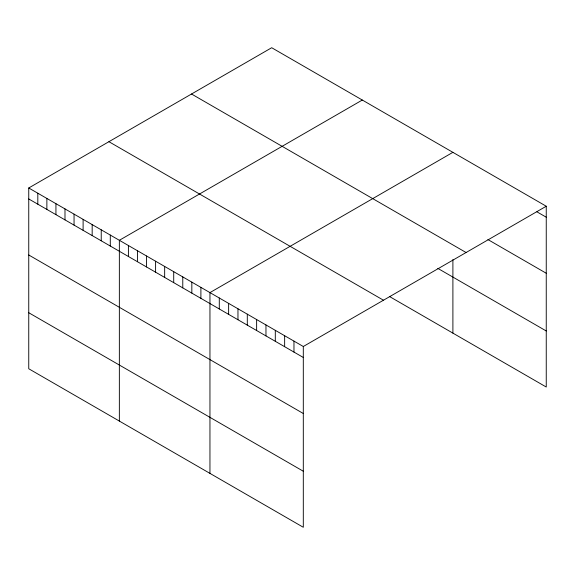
<?xml version="1.0" encoding="UTF-8"?>
<svg xmlns="http://www.w3.org/2000/svg" width="575" height="575" viewBox="0 0 575 575"><rect width="100%" height="100%" fill="white"/><g stroke="black" fill="none" stroke-linecap="round" stroke-linejoin="round"><path stroke-width="0.86" d="M28.75 187.982L303.305 346.502L303.305 527.275L28.75 368.762L28.75 187.982L271.695 47.725L546.25 206.238L546.25 387.018L389.476 296.506M362.3 100.036L119.356 240.292L119.356 421.073M452.899 152.339L209.954 292.603L209.954 473.383M303.305 346.502L546.25 206.238M536.913 211.823L546.25 217.206M487.909 239.559L546.25 273.247M191.525 94.013L466.081 252.526M437.798 268.367L546.25 330.977M108.919 141.702L383.475 300.215M28.75 198.957L303.305 357.47M28.75 254.991L303.305 413.504M28.75 312.728L303.305 471.241M452.899 259.591L452.899 333.119M293.969 341.112L293.969 352.08M284.639 335.721L284.639 346.689M275.303 330.33L275.303 341.306M265.966 324.94L265.966 335.915M256.63 319.549L256.63 330.524M247.3 314.166L247.3 325.134M237.964 308.775L237.964 319.743M228.627 303.384L228.627 314.353M219.291 297.994L219.291 308.969M200.898 287.371L200.898 298.346M191.834 282.145L191.834 293.113M182.778 276.913L182.778 287.881M173.715 271.68L173.715 282.656M164.658 266.448L164.658 277.423M155.595 261.215L155.595 272.191M146.532 255.99L146.532 266.958M137.475 250.757L137.475 261.726M128.412 245.525L128.412 256.5M110.292 235.067L110.292 246.035M101.236 229.835L101.236 240.803M92.173 224.602L92.173 235.57M83.109 219.37L83.109 230.345M74.053 214.137L74.053 225.112M64.989 208.912L64.989 219.88M55.933 203.679L55.933 214.647M46.87 198.447L46.87 209.422M37.813 193.214L37.813 204.19"/></g></svg>
